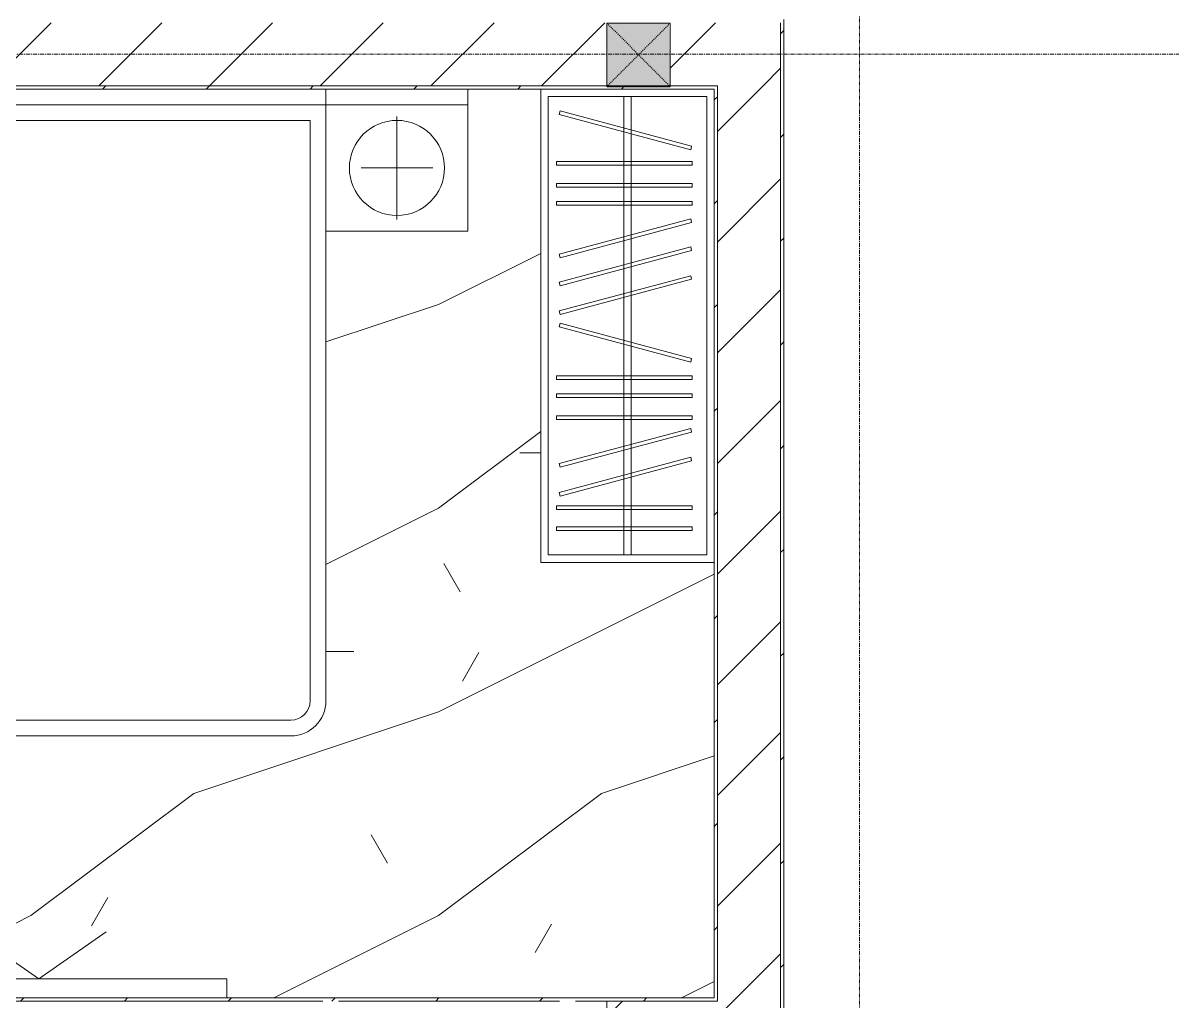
# Model space of a CAD drawing. Header units: millimetres. Extents: x 5121 to 246734, y -48180 to 129206.
# Drawn here: x 40003 to 43643, y 58737 to 61836 of the extents above; entities that cross this region are included whole.
import ezdxf

# ---------------------------------------------------------------- set-up
doc = ezdxf.new("R2010")
doc.units = ezdxf.units.MM
doc.linetypes.add('Dash', pattern=[6, 3, -3])
doc.linetypes.add('Grid Line', pattern=[22.225, 12.7, -3.175, 3.175, -3.175])
for name, color, linetype, lineweight in [('0-1', 7, 'Continuous', 5), ('A-FLOR-PATT-1', 9, 'Continuous', 9), ('A-WALL', 113, 'Continuous', 9), ('A-WALL-1', 250, 'Continuous', 18), ('A-WALL-PATT-1', 9, 'Continuous', 9), ('A-WALL-PATT-2', 50, 'Continuous', 9), ('A-WALL-PATT-3', 111, 'Continuous', 9), ('I-FURN-1', 253, 'Continuous', 9), ('S-COLS', 52, 'Continuous', 9), ('S-COLS-1', 7, 'Continuous', 5), ('S-COLS-5', 52, 'Continuous', 25), ('S-COLS-6', 52, 'Dash', 9), ('S-COLS-HDLN', 52, 'Dash', 9), ('S-GRID-1', 1, 'Grid Line', 9)]:
    doc.layers.add(name, color=color, linetype=linetype, lineweight=lineweight)
pattern_1 = [(45, (0, 0), (-164.4023, 164.4023), [])]
pattern_2 = [(45, (0, 0), (-175.3625, 175.3625), [])]

# ---------------------------------------------------------------- blocks, each defined once
blk = doc.blocks.new('GIUONG NGU-2TAB-1600x2000 - GIUONG NGU-2TAB-1600x2000-842839-TKCS_MB TỔNG THỂ TẦNG 1')
at = {"layer": 'I-FURN-1'}
for p, q in [((8.5, 0), (8.5, -50)), ((458.5, -50), (458.5, 0)), ((458.5, 0), (458.5, -50)), ((2108.2, -50), (2108.2, 0)), ((2108.2, 0), (2108.2, -50)), ((2558.2, -50), (2558.2, 0)), ((458.5, -50), (8.5, -50)), ((8.5, -50), (8.5, -450.3)), ((8.5, -50), (458.5, -50)), ((458.5, -50), (8.5, -50)), ((8.5, -50), (8.5, -450.3)), ((458.5, -450.3), (458.5, -50)), ((2108.2, -50), (458.5, -50)), ((458.5, -50), (458.5, -1938.9)), ((458.5, -50), (2108.2, -50)), ((458.5, -1938.9), (458.5, -50)), ((458.5, -450.3), (458.5, -50)), ((458.5, -50), (2108.2, -50)), ((2558.2, -50), (2108.2, -50)), ((2108.2, -50), (2108.2, -450.3)), ((2108.2, -1938.9), (2108.2, -50)), ((2108.2, -50), (2558.2, -50)), ((2108.2, -50), (2558.2, -50)), ((2108.2, -450.3), (2108.2, -50)), ((2108.2, -50), (2108.2, -1938.9)), ((2558.2, -450.3), (2558.2, -50)), ((2558.2, -50), (2558.2, -450.3)), ((233.5, -86.8), (233.5, -413.5)), ((508.5, -100), (2058.2, -100)), ((508.5, -1938.9), (508.5, -100)), ((2058.2, -100), (2058.2, -1938.9)), ((2333.2, -86.8), (2333.2, -413.5)), ((120.2, -250.2), (346.8, -250.2)), ((2446.5, -250.2), (2219.8, -250.2)), ((8.5, -450.3), (458.5, -450.3)), ((8.5, -450.3), (458.5, -450.3)), ((2108.2, -450.3), (2558.2, -450.3)), ((2558.2, -450.3), (2108.2, -450.3)), ((1997.1, -2000), (569.6, -2000)), ((569.6, -2050), (1997.1, -2050)), ((1997.1, -2050), (569.6, -2050))]:
    blk.add_line(p, q, dxfattribs=at)
for centre in [(233.5, -250.2), (2333.2, -250.2)]:
    blk.add_circle(centre, 150.7, dxfattribs=at)
for centre, radius, start, end in [((569.6, -1938.9), 111.1, 180, 270), ((569.6, -1938.9), 111.1, 180, 270), ((569.6, -1938.9), 61.1, 180, 270), ((1997.1, -1938.9), 111.1, 270, 360), ((1997.1, -1938.9), 61.1, 270, 0), ((1997.1, -1938.9), 111.1, 270, 0)]:
    blk.add_arc(centre, radius, start, end, dxfattribs=at)
blk = doc.blocks.new('TU QUAN AO-SUITE ROOM_3 - TU QUAN AO-SUITE ROOM_3-V96-TKCS_MB TỔNG THỂ TẦNG 1')
at = {"layer": 'I-FURN-1'}
for p, q in [((-550, 1500), (0, 1500)), ((0, 1500), (-550, 1500)), ((0, 1500), (0, 0)), ((0, 0), (0, 1500)), ((-24, 1476), (-526, 1476)), ((-526, 1476), (-526, 600)), ((-526, 1476), (-526, 24)), ((-287, 576), (-287, 1476)), ((-263, 576), (-263, 1476)), ((-24, 24), (-24, 1476)), ((-480.1, 1386.9), (-480.1, 1398.9)), ((-480.1, 1398.9), (-50.1, 1398.9)), ((-480.1, 1386.9), (-480.1, 1398.9)), ((-50.1, 1386.9), (-480.1, 1386.9)), ((-50.1, 1398.9), (-50.1, 1386.9)), ((-480.1, 1320.5), (-480.1, 1332.5)), ((-480.1, 1332.5), (-50.1, 1332.5)), ((-480.1, 1320.5), (-480.1, 1332.5)), ((-50.1, 1320.5), (-480.1, 1320.5)), ((-50.1, 1332.5), (-50.1, 1320.5)), ((-478.3, 1178.1), (-61.3, 1289.9)), ((-58.2, 1278.3), (-475.2, 1166.5)), ((-61.3, 1289.9), (-58.2, 1278.3)), ((-478.3, 1086.9), (-61.3, 1198.6)), ((-475.2, 1166.5), (-478.3, 1178.1)), ((-58.2, 1187.1), (-475.2, 1075.3)), ((-61.3, 1198.6), (-58.2, 1187.1)), ((-475.2, 1075.3), (-478.3, 1086.9)), ((-480.1, 1035.3), (-480.1, 1047.3)), ((-480.1, 1047.3), (-50.1, 1047.3)), ((-480.1, 1035.3), (-480.1, 1047.3)), ((-50.1, 1035.3), (-480.1, 1035.3)), ((-50.1, 1047.3), (-50.1, 1035.3)), ((-480.1, 965.8), (-480.1, 977.8)), ((-480.1, 977.8), (-50.1, 977.8)), ((-480.1, 965.8), (-480.1, 977.8)), ((-50.1, 965.8), (-480.1, 965.8)), ((-50.1, 977.8), (-50.1, 965.8)), ((-480.1, 908.6), (-480.1, 920.6)), ((-480.1, 920.6), (-50.1, 920.6)), ((-480.1, 908.6), (-480.1, 920.6)), ((-50.1, 920.6), (-50.1, 908.6)), ((-50.1, 908.6), (-480.1, 908.6)), ((-475.2, 865.5), (-478.3, 853.9)), ((-478.3, 853.9), (-61.3, 742.1)), ((-58.2, 753.7), (-475.2, 865.5)), ((-61.3, 742.1), (-58.2, 753.7)), ((-478.3, 603.1), (-61.3, 714.9)), ((-58.2, 703.3), (-475.2, 591.5)), ((-61.3, 714.9), (-58.2, 703.3)), ((-478.3, 511.9), (-61.3, 623.6)), ((-61.3, 623.6), (-58.2, 612.1)), ((-526, 24), (-526, 600)), ((-475.2, 591.5), (-478.3, 603.1)), ((-58.2, 612.1), (-475.2, 500.3)), ((-287, 24), (-287, 576)), ((-263, 24), (-263, 576)), ((-478.3, 423.1), (-61.3, 534.9)), ((-475.2, 500.3), (-478.3, 511.9)), ((-58.2, 523.3), (-475.2, 411.5)), ((-61.3, 534.9), (-58.2, 523.3)), ((-475.2, 411.5), (-478.3, 423.1)), ((-480.1, 368.4), (-480.1, 356.4)), ((-50.1, 368.4), (-480.1, 368.4)), ((-50.1, 356.4), (-50.1, 368.4)), ((-480.1, 356.4), (-50.1, 356.4)), ((-480.1, 311.2), (-480.1, 299.2)), ((-50.1, 311.2), (-480.1, 311.2)), ((-480.1, 299.2), (-50.1, 299.2)), ((-50.1, 299.2), (-50.1, 311.2)), ((-480.1, 241.7), (-480.1, 229.7)), ((-50.1, 241.7), (-480.1, 241.7)), ((-480.1, 229.7), (-50.1, 229.7)), ((-50.1, 229.7), (-50.1, 241.7)), ((-475.2, 192.7), (-478.3, 181.1)), ((-58.2, 80.9), (-475.2, 192.7)), ((-478.3, 181.1), (-61.3, 69.4)), ((-61.3, 69.4), (-58.2, 80.9)), ((-526, 24), (-24, 24))]:
    blk.add_line(p, q, dxfattribs=at)
blk = doc.blocks.new('KE TIVI-2 - KE TIVI-2-850637-TKCS_MB TỔNG THỂ TẦNG 1')
at = {"layer": 'I-FURN-1'}
for p, q in [((0, 60), (-245.7, 232.1)), ((213, 209.1), (0, 60)), ((-595.6, 60), (595.6, 60)), ((-595.6, 0), (-595.6, 60)), ((595.6, 60), (595.6, 0))]:
    blk.add_line(p, q, dxfattribs=at)
blk = doc.blocks.new('NCV_TKTC_TANG 1_rvt-1-TKCS_MB TỔNG THỂ TẦNG 1')
at = {"layer": 'A-FLOR-PATT-1'}
h = blk.add_hatch(dxfattribs=at)
h.set_pattern_fill('FP_5', color=256, style=0, pattern_type=2)
h.set_pattern_definition([(0, (0, 0), (2519.68, 629.92), [103.937, -1785.823, 103.937, -1785.823, -10078.72]), (0, (0, 0), (2519.68, 629.92), [-3779.52, 103.937, -3675.583, 103.937, -1785.823, -4409.44]), (0, (0, 0), (2519.68, 629.92), [-9448.8, 103.937, -1155.903, 103.937, -3045.663]), (120, (944.9, 314.96), (-1805.3667, 1867.147), [103.937, -1785.823, 103.937, -11864.543]), (120, (944.9, 314.96), (-1805.3667, 1867.147), [-1993.697, -1785.823, 103.937, -3675.583, -6299.2]), (120, (944.9, 314.96), (-1805.3667, 1867.147), [-7559.04, 103.937, -1785.823, 103.937, -4305.503]), (120, (944.9, 314.96), (-1805.3667, 1867.147), [-9552.737, -1155.903, 103.937, -3045.663]), (240, (1259.84, 1574.8), (-714.3133, -2497.067), [103.937, -1785.823, 103.937, -11864.543]), (240, (1259.84, 1574.8), (-714.3133, -2497.067), [-1993.697, -1785.823, 103.937, -3675.583, -6299.2]), (240, (1259.84, 1574.8), (-714.3133, -2497.067), [-7559.04, 103.937, -1785.823, 103.937, -4305.503]), (240, (1259.84, 1574.8), (-714.3133, -2497.067), [-9552.737, -1155.903, 103.937, -3045.663])])
h.paths.add_polyline_path([(39692.8, 58746.9), (42192.6, 58746.9), (42192.6, 60126.9), (41642.6, 60126.9), (41642.6, 61626.9), (41412.3, 61626.9), (41412.3, 61176.6), (40962.3, 61176.6), (40962.3, 59688), (40958.5, 59659.3), (40947.4, 59632.5), (40927.5, 59607.8), (40906.7, 59591.8), (40879.9, 59580.7), (40851.2, 59576.9), (39423.7, 59576.9), (39395, 59580.7), (39364.3, 59594.8), (39345.2, 59609.5), (39327.5, 59632.5), (39316.4, 59659.3), (39312.6, 59688), (39312.6, 61176.6), (38862.6, 61176.6), (38862.6, 61501.9), (38852.6, 61501.9), (38852.6, 61511.9), (38152.6, 61511.9), (38152.6, 61501.9), (38162.6, 61501.9), (38162.6, 58746.9), (39423.7, 58746.9)])
h = blk.add_hatch(dxfattribs=at)
h.set_pattern_fill('FP_4', color=256, style=0, pattern_type=2)
h.set_pattern_definition([(216.87, (516.46, 1291.15), (3873.4454, 2582.3069), [645.575, -5810.175]), (206.565, (1291.15, 903.8), (-1291.1515, -1291.149), [1443.55, -1443.55]), (198.435, (1291.15, 258.23), (-2582.2983, -1291.1527), [816.596, -3266.38])])
h.paths.add_polyline_path([(39692.8, 58746.9), (42192.6, 58746.9), (42192.6, 60126.9), (41642.6, 60126.9), (41642.6, 61626.9), (41412.3, 61626.9), (41412.3, 61176.6), (40962.3, 61176.6), (40962.3, 59688), (40958.5, 59659.3), (40947.4, 59632.5), (40927.5, 59607.8), (40906.7, 59591.8), (40879.9, 59580.7), (40851.2, 59576.9), (39423.7, 59576.9), (39395, 59580.7), (39364.3, 59594.8), (39345.2, 59609.5), (39327.5, 59632.5), (39316.4, 59659.3), (39312.6, 59688), (39312.6, 61176.6), (38862.6, 61176.6), (38862.6, 61501.9), (38852.6, 61501.9), (38852.6, 61511.9), (38152.6, 61511.9), (38152.6, 61501.9), (38162.6, 61501.9), (38162.6, 58746.9), (39423.7, 58746.9)])
at = {"layer": 'A-WALL-PATT-1'}
h = blk.add_hatch(dxfattribs=at)
h.set_pattern_fill('FP_2', color=256, style=0, pattern_type=2)
h.set_pattern_definition(pattern_2)
h.paths.add_polyline_path([(40032.2, 58636.9), (40052.6, 58637), (40052.6, 58736.9), (38152.6, 58736.9), (38152.6, 58636.9), (39952.6, 58636.9)])
at = {"layer": 'A-WALL-PATT-2'}
h = blk.add_hatch(dxfattribs=at)
h.set_pattern_fill('FP_10', color=256, style=0, pattern_type=2)
h.set_pattern_definition(pattern_1)
h.paths.add_polyline_path([(42052.2, 61626.9), (42192.6, 61626.9), (42192.6, 61636.9), (38852.6, 61636.9), (38852.6, 61626.9), (41934.6, 61626.9)])
h = blk.add_hatch(dxfattribs=at)
h.set_pattern_fill('FP_10', color=256, style=0, pattern_type=2)
h.set_pattern_definition(pattern_1)
h.paths.add_polyline_path([(42202.6, 58746.9), (42202.6, 61636.9), (42192.6, 61636.6), (42192.6, 58746.9)])
h = blk.add_hatch(dxfattribs=at)
h.set_pattern_fill('FP_10', color=256, style=0, pattern_type=2)
h.set_pattern_definition(pattern_1)
h.paths.add_polyline_path([(38152.6, 58736.9), (42202.6, 58736.9), (42202.6, 58746.9), (38152.6, 58746.9)])
at = {"layer": 'A-WALL-1'}
for p, q in [((42192.6, 61636.9), (38852.6, 61636.9)), ((38862.6, 61626.9), (42192.6, 61626.9)), ((42202.6, 61636.9), (42192.6, 61636.9)), ((42192.6, 61626.9), (42192.6, 58746.9)), ((42202.6, 58746.9), (42202.6, 61636.9)), ((38152.6, 58736.9), (40952.6, 58736.9)), ((42192.6, 58746.9), (38162.6, 58746.9)), ((41002.6, 58736.9), (41702.6, 58736.9)), ((41752.6, 58736.9), (42202.6, 58736.9)), ((42202.6, 58736.9), (42202.6, 58746.9))]:
    blk.add_line(p, q, dxfattribs=at)
at = {"layer": 'I-FURN-1'}
for name, p in [('GIUONG NGU-2TAB-1600x2000 - GIUONG NGU-2TAB-1600x2000-842839-TKCS_MB TỔNG THỂ TẦNG 1', (38854.1, 61626.9)), ('KE TIVI-2 - KE TIVI-2-850637-TKCS_MB TỔNG THỂ TẦNG 1', (40052.6, 58746.9))]:
    blk.add_blockref(name, p, dxfattribs=at)
at = {"layer": 'I-FURN-1', "rotation": 180}
blk.add_blockref('TU QUAN AO-SUITE ROOM_3 - TU QUAN AO-SUITE ROOM_3-V96-TKCS_MB TỔNG THỂ TẦNG 1', (41642.6, 61626.9), dxfattribs=at)
blk = doc.blocks.new('G1_SOF - BO TRU - 200x200-3050151-TKCS_MB TỔNG THỂ TẦNG 1')
at = {"layer": 'S-COLS-HDLN'}
for p, q in [((-100, 100), (100, -100)), ((100, 100), (-100, -100))]:
    blk.add_line(p, q, dxfattribs=at)

msp = doc.modelspace()

# ---------------------------------------------------------------- hatches: boundary and pattern name
at = {"layer": 'A-WALL-PATT-3'}
h = msp.add_hatch(dxfattribs=at)
h.set_pattern_fill('FP_43', color=256, style=0, pattern_type=2)
h.set_pattern_definition(pattern_1)
h.paths.add_polyline_path([(42402.6, 57676.9), (42412.6, 57676.9), (42412.6, 61846.9), (42402.6, 61846.9), (42402.6, 57686.6)])
h = msp.add_hatch(dxfattribs=at)
h.set_pattern_fill('FP_1', color=256, style=0, pattern_type=2)
h.set_pattern_definition(pattern_2)
h.paths.add_polyline_path([(40757.1, 61636.9), (41852.6, 61636.9), (41852.6, 61835.3), (42052.6, 61835.3), (42052.6, 61636.9), (42402.6, 61636.9), (42402.6, 61836.9), (38852.6, 61836.9), (38852.6, 61636.9), (39692.8, 61636.9)])
h = msp.add_hatch(dxfattribs=at)
h.set_pattern_fill('FP_1', color=256, style=0, pattern_type=2)
h.set_pattern_definition(pattern_2)
h.paths.add_polyline_path([(42202.6, 58736.9), (42402.6, 58736.9), (42402.6, 61636.9), (42202.6, 61636.9), (42202.6, 58793.4)])
h = msp.add_hatch(dxfattribs=at)
h.set_pattern_fill('FP_1', color=256, style=0, pattern_type=2)
h.set_pattern_definition(pattern_2)
h.paths.add_polyline_path([(41852.6, 58536.9), (42402.6, 58536.9), (42402.6, 58736.9), (41852.6, 58736.9), (41852.6, 58545)])
at = {"layer": 'S-COLS-1'}
msp.add_hatch(color=256, dxfattribs=at).paths.add_polyline_path([(42052.5, 61636.9), (42052.6, 61636.9), (42049.3, 61835.3), (41852.6, 61835.3), (41852.6, 61636.9), (42052.3, 61636.9)])

# ---------------------------------------------------------------- linework, layer by layer
at = {"layer": 'A-WALL'}
for p, q in [((41852.6, 61636.9), (41852.6, 61835.3)), ((41852.6, 61835.3), (42052.6, 61835.3)), ((42052.6, 61835.3), (42052.6, 61636.9))]:
    msp.add_line(p, q, dxfattribs=at)
at = {"layer": 'A-WALL-1'}
for p, q in [((42412.6, 57676.9), (42412.6, 61846.9)), ((42402.6, 58736.9), (42402.6, 61836.9)), ((42402.6, 61836.9), (42402.6, 57686.9)), ((38852.6, 61636.9), (41852.6, 61636.9)), ((42052.6, 61636.9), (42202.6, 61636.9)), ((42202.6, 61636.9), (42202.6, 58736.9)), ((41852.6, 58736.9), (41852.6, 56835.3)), ((42202.6, 58736.9), (41852.6, 58736.9))]:
    msp.add_line(p, q, dxfattribs=at)
at = {"layer": 'S-COLS'}
for p, q in [((42052.6, 61835.3), (41852.6, 61835.3)), ((41852.6, 61835.3), (41852.6, 61636.9)), ((42052.6, 61636.9), (42052.6, 61835.3))]:
    msp.add_line(p, q, dxfattribs=at)
at = {"layer": 'S-COLS-5'}
for p, q in [((41852.6, 61636.9), (41852.6, 61635.3)), ((41852.6, 61635.3), (42052.6, 61635.3)), ((42052.6, 61635.3), (42052.6, 61636.9))]:
    msp.add_line(p, q, dxfattribs=at)
at = {"layer": 'S-GRID-1'}
for p, q in [((42652.6, 23210.6), (42652.6, 78232.7)), ((129301.8, 61736.9), (31601.8, 61736.9))]:
    msp.add_line(p, q, dxfattribs=at)

# ---------------------------------------------------------------- block references
at = {"layer": '0-1'}
msp.add_blockref('NCV_TKTC_TANG 1_rvt-1-TKCS_MB TỔNG THỂ TẦNG 1', (0, 0), dxfattribs=at)
at = {"layer": 'S-COLS-6'}
msp.add_blockref('G1_SOF - BO TRU - 200x200-3050151-TKCS_MB TỔNG THỂ TẦNG 1', (41952.6, 61735.3), dxfattribs=at)

doc.saveas('drawing.dxf')
